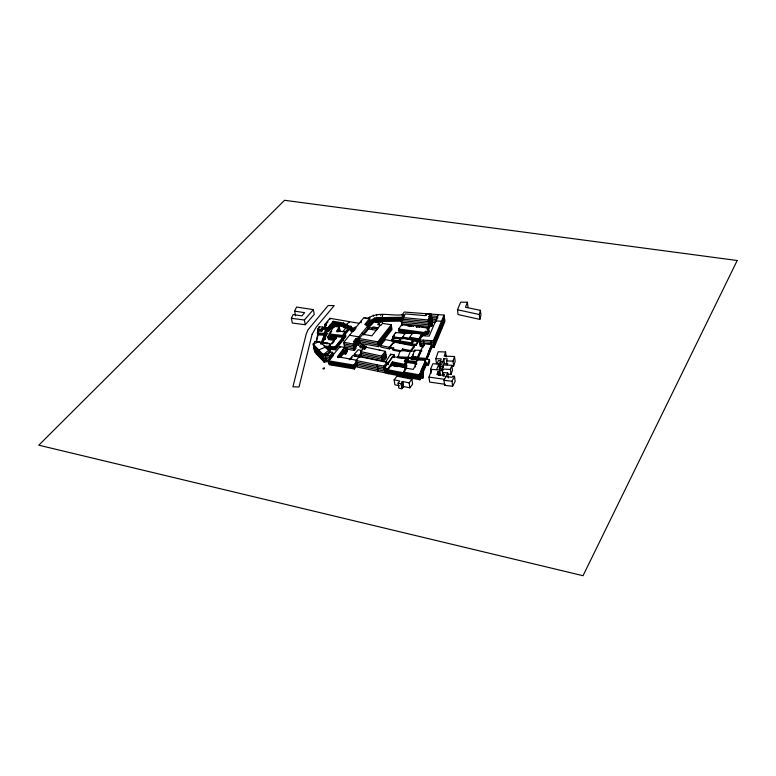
<?xml version="1.0" encoding="UTF-8"?>
<svg xmlns="http://www.w3.org/2000/svg" width="776" height="776" viewBox="0 0 776 776"><rect width="100%" height="100%" fill="white"/><g stroke="black" fill="none" stroke-linecap="round" stroke-linejoin="round"><path stroke-width="1.16" d="M402.608 317.268L382.112 317.617L382.578 322.059L380.521 322.069L379.968 317.617L377.204 317.559L374.692 318.073L370.065 321.002M380.521 322.069L379.968 317.617M382.578 322.059L381.986 318.228L382.733 314.649M316.094 341.634L317.685 334.815L325.076 335.3L325.61 338.171L325.222 339.228L324.271 339.248L322.515 343.623M316.54 341.459L317.869 335.775L317.326 332.904L318.538 330.925M479.83 319.382L480.945 315.182L480.422 310.342L465.503 307.257L467.404 302.242L460.672 302.174L457.5 309.75L458.073 314.571L479.83 319.382L479.306 314.522L480.422 310.342M314.649 346.785L314.057 348.841L323.699 359.113L325.813 358.337L330.217 359.337L332.467 356.533M422.58 373.508L426.17 365.253L428.449 365.234L428.177 363.255L429.37 359.463L397.807 357.726L400.164 350.704L415.005 351.159M429.506 360.452L428.313 364.245L426.034 364.274L422.435 372.519M428.449 365.234L429.642 361.441L429.37 359.463M451.486 366.02L453.64 366.107L455.143 361.47L454.532 356.514L444.192 356.145L445.589 351.994L438.217 351.741L435.831 358.687L436.481 363.634M415.878 363.711L407.652 362.537L407.371 360.568L408.127 358.25M410.543 351.024L407.982 357.261L408.273 359.23L407.516 361.548L415.742 362.731M453.64 366.107L453.019 361.141L454.532 356.514M447.063 364.865L446.559 360.908L447.238 358.842L443.824 358.716L442.815 361.713L443.455 366.67L440.981 366.582L440.293 368.629L439.652 363.663L440.341 361.626L442.815 361.713M441.117 364.642L440.603 360.675L441.214 358.881L435.831 358.687M447.442 374.226L451.021 374.41L452.466 370.278L451.855 365.312L443.513 364.904L442.019 369.017L442.795 373.625M451.021 374.41L450.39 369.425L451.855 365.312M325.222 339.228L325.076 335.3M444.658 385.342L444.008 380.337L445.938 376.602L452.165 377.301L452.767 376.118L454.513 376.311L455.134 381.317L452.641 386.244L444.658 385.342L445.181 384.314L429.661 382.093L428.983 377.107L431.815 369.434L439.798 369.929L440.448 374.905M423.24 375.671L422.648 377.262L420.573 377.146L419.826 378.804L385.1 372.082M406.779 363.614L406.061 358.687L392.578 356.553L384.469 368.134L385.255 373.062L419.962 379.803L420.708 378.135L422.784 378.261L423.386 376.661L422.687 371.694L420.534 371.636L425.49 360.316L417.051 359.938L415.034 363.071L415.596 367.019M422.784 378.261L422.095 373.285L422.687 371.694M422.823 372.693L422.231 374.284L420.155 374.158L419.409 375.826L384.634 369.124M422.969 373.683L422.367 375.283L420.291 375.157L419.544 376.816L384.789 370.103M423.104 374.682L422.513 376.273L420.427 376.147L419.69 377.815L384.945 371.093M324.688 336.357L323.747 336.377L320.663 344.01L322.457 342.74L325.144 342.555L329.664 343.632L329.034 345.31L329.839 345.388L336.154 337.744L327.947 336.697L328.471 339.568L334.33 340.325M439.652 375.574L439.129 371.588L439.798 369.929M321.283 343.884L323.922 337.337L324.863 337.317L325.26 336.26L324.329 336.328M321.904 343.749L326.909 333.311M436.568 369.735L438.828 364.119L432.824 363.76L430.525 369.357L431.068 373.334M439.129 371.588L438.11 371.52L436.869 374.595L443.503 375.283L443.979 374.333L442.892 374.226L443.144 376.214M426.509 359.23L431.815 346.154M427.072 359.162L431.951 347.134L431.078 340.606M431.689 345.175L425.946 359.307L431.563 344.204L423.88 343.749L417.74 357.93M397.807 357.726L398.641 355.709M444.687 319.916L433.939 345.63L431.737 345.504M431.951 347.134L434.153 347.26L444.89 321.526L444.076 315.075L404.306 312.03L402.24 314.697L402.472 316.307M444.279 316.695L433.503 342.361L419.544 341.556M444.483 318.305L433.716 344.001L419.767 343.196M434.153 347.26L433.289 340.732L444.076 315.075M415.655 358.813L415.325 359.589L411.406 359.511L411.222 358.464M438.265 314.775L429.157 336.124L421.164 335.678L419.312 339.927L420.223 346.445L423.211 346.62M422.784 347.561L424.006 344.728M418.012 359.899L417.595 356.95L420.456 350.345L414.646 350.17L411.978 357.552L413.375 354.351M418.351 357.814L420.252 353.41M421.562 350.393L421.106 351.46L420.97 350.48M421.125 371.597L425.626 361.306L424.511 361.257M421.261 372.596L425.762 362.295M421.853 372.558L425.898 363.284L428.177 363.255M419.962 379.803L419.263 374.827L420.01 373.169L422.095 373.285M291.388 318.315L293.115 314.571L301.951 315.861L304.629 312.66L294.676 311.157L296.548 307.053L313.378 309.643L314.261 314.358L305.278 324.737L292.339 323.039L291.388 318.315L304.367 320.003L313.378 309.643M445.938 376.602L447.723 372.975L443.717 372.567L442.892 374.226M452.641 386.244L452.01 381.239L454.513 376.311M404.286 377.02L403.549 372.073L405.605 368.037L413.288 369.395L416.547 363.207L415.034 363.071M404.248 371.985L406.44 367.678L391.017 365.234M430.942 320.895L431.902 319.111L436.956 319.586M401.871 325.406L400.93 318.985L428.352 321.594L429.429 319.673L429.002 316.424L429.603 315.318L431.097 315.454L432.368 325.144L431.766 326.221L430.273 326.124L429.206 328.054L422.076 327.365M429.206 328.054L428.177 319.974L429.215 318.053L430.699 318.141L431.31 317.074M430.302 316.045L431.262 314.261L426.228 313.824L425.219 315.657L405.46 313.902L403.025 317.597L403.588 319.237L403.025 317.597M428.352 321.594L429.409 319.663L430.913 319.77L431.524 318.694M431.951 321.924L431.34 323L429.846 322.903L428.779 324.834L401.405 322.205M432.154 323.534L431.553 324.61L430.059 324.514L428.992 326.444L401.638 323.805M431.737 320.313L431.126 321.38L429.632 321.283L428.565 323.214L401.173 320.595M431.766 326.221L430.486 316.521L431.097 315.454M328.811 337.744L328.296 338.617L335.329 339.519M327.947 336.697L328.461 335.824L343.011 337.366L345.281 333.719M405.295 363.663L406.498 361.645M406.061 358.687L404.257 361.713L406.071 361.674L406.799 366.611L405.8 368.115M405.004 361.694L406.207 359.676M412.095 333.67L399.165 331.895L398.738 328.995L401.609 324.717L412.871 326.133L413.336 325.513L416.799 325.804L416.596 327.297L416.46 326.337L427.896 327.773L427.013 329.228L428.701 329.441L429.089 332.351L427.78 334.398L425.83 334.223L425.025 335.445L421.494 334.96M324.931 335.339L326.735 332.361M326.56 331.4L324.155 335.377L323.796 333.457L326.211 329.49L321.904 329.121M326.386 330.44L323.97 334.417L317.5 333.855M318.111 331.003L321.749 331.303L321.39 329.393L322.816 327.065L319.178 326.764L317.753 329.082L318.47 332.914M322.991 328.025L321.574 330.353L317.937 330.043M321.749 331.303L323.165 328.985L322.816 327.065M416.023 345.398L415.887 344.428L417.701 341.488L417.837 342.459L416.023 345.398L399.504 342.866L399.223 340.926L401.221 338.094L413.007 339.917L413.288 341.867L411.396 344.719L411.115 342.769L413.007 339.917M422.134 334.65L418.933 339.82L402.676 337.104L402.957 339.044M422.27 335.62L419.069 340.8L409.854 339.578L409.573 337.638L412.735 332.613L421.998 333.68L422.406 336.59M412.298 340.858L419.205 341.77L420.272 340.043M345.621 335.639L335.348 348.822L325.804 348.084M327.181 349.142L335.523 349.792L345.786 336.6L344.951 331.798L336.706 330.886L339.248 326.9L333.981 326.483L329.082 333.99L329.441 335.921M419.205 341.77L418.798 338.85L421.998 333.68M345.116 332.759L342.846 336.406L329.267 334.96M345.456 334.679L335.174 347.861L324.436 347.027M343.525 340.257L342.672 335.445L344.951 331.798M410.067 339.238L410.029 338.113L409.718 338.608M338.481 331.769L339.752 329.771M388.097 369.832L392.54 362.848L404.441 365.302L406.217 362.664M336.871 331.847L339.413 327.86M337.676 331.808L339.587 328.82M402.676 337.104L405.479 332.72L412.871 333.583L412.735 332.613M388.708 373.78L387.942 368.852L392.384 361.858L404.296 364.313L406.071 361.674M385.526 362.179L390.648 354.215L393.995 354.661L394.441 357.6M427.78 334.398L427.392 331.488L428.701 329.441M428.837 330.411L427.518 332.458L425.568 332.283L424.763 333.505L398.874 329.965M428.963 331.381L427.654 333.428L425.694 333.253L424.889 334.475L399.019 330.925M400.717 338.763L392.85 337.783L394.548 335.164M416.46 326.337L416.799 325.804M392.85 337.783L392.704 336.823L395.537 332.448L405.605 333.699L405.479 332.72M329.878 334.019L331.701 331.197M425.025 335.445L424.627 332.535L425.432 331.313L427.392 331.488M404.296 364.313L404.878 368.27L406.653 365.622M400.93 318.985L403.685 314.833L402.24 314.697M393.995 354.661L388.019 363.672L388.175 364.662M392.821 357.649L394.14 355.65M399.853 340.034L399.368 341.896L411.261 343.749L413.152 340.887M406.362 363.653L404.587 366.291L392.685 363.828L391.172 366.224L390.861 364.245M406.508 364.642L404.733 367.281L392.84 364.817M359.918 346.067L360.811 344.728L363.11 345.019L363.381 346.63L362.489 347.968L360.19 347.677L359.918 346.067L362.217 346.358L363.11 345.019M409.796 337.288L418.798 338.85M347.027 349.666L345.32 352.129L342.982 351.819L338.472 357.736M347.202 350.626L345.495 353.09L343.157 352.789L339.936 357.018M340.751 357.144L343.332 353.759L345.66 354.06L347.367 351.596L346.688 347.726L339.946 346.6L328.413 360.811L329.14 364.701L354.438 368.988L357.251 365.244M345.66 354.06L344.98 350.18L346.688 347.726M346.862 348.696L345.145 351.159L342.817 350.849M400.261 351.586L392.899 350.199L393.587 348.026L389.969 347.27L390.115 348.24L392.831 348.812M399.504 342.866L400.135 341.974L391.802 340.703L391.657 339.733L393.044 337.851L401.357 339.063L401.221 338.094M391.802 340.703L393.19 338.821L393.044 337.851M357.62 362.353L354.099 367.038L328.772 362.761M357.076 364.264L354.263 368.018L328.956 363.731M354.438 368.988L353.759 365.079L356.582 361.335M356.747 362.314L353.924 366.059L328.597 361.781M411.901 379.192L409.117 382.849L402.802 381.569L401.91 381.996L402.686 387.641L403.549 386.545L409.854 387.835L412.619 384.168L411.901 379.192L396.943 376.195L394.111 379.862L394.877 384.828L399.388 385.75M394.111 379.862L399.766 381.006L398.088 383.179L398.854 388.155L401.822 388.766L402.686 387.641M343.322 350.189L337.657 357.61L337.482 356.64L344.563 347.367L344.738 348.337M401.91 381.996L401.076 383.79L401.822 388.766M355.165 347.357L357.164 344.864L358.502 345.097L359.909 343.341L378.659 346.678L391.948 329.635L391.22 324.814L382.568 323.35L381.026 325.28L380.347 325.163L377.699 324.678L379.115 322.962L373.44 321.749L357.688 340.266L356.349 340.024L354.341 342.517M391.463 326.424L378.135 343.448L359.366 340.121L357.959 341.876L356.62 341.644L355.282 343.302M391.705 328.035L378.397 345.058L359.637 341.731L358.231 343.496L356.892 343.254L354.894 345.747M378.659 346.678L377.883 341.818L391.22 324.814M355.718 346.843L354.108 348.86L344.612 347.144L343.758 342.303L363.973 317.51L369.648 318.441L364.788 324.436L368.61 325.095L362.285 332.594L362.557 334.214L371.869 335.843L380.347 325.163M369.134 328.306L363.537 334.97M346.077 348.967L354.389 350.471L356 348.463L354.894 341.993L353.39 341.731L356.068 338.414L357.416 338.646L362.285 332.594M350.781 359.104L352.149 357.387M355.447 345.233L353.837 347.241L344.331 345.533M349.239 359.851L352.673 355.563L360.19 357.018M385.594 367.892L384.333 369.463L356.611 363.76M332.923 353.982L329.916 357.717L325.513 356.717L323.398 357.493L313.746 347.231M368.348 325.813L370.424 323.233M355.175 343.613L353.555 345.621L344.04 343.923M368.61 327.404L372.946 323.282L372.325 319.45M383.81 366.175L386.962 362.246L359.288 356.63L356.048 360.491L357.164 367.019L384.847 372.752L383.81 366.175L356.048 360.491M389.969 347.27L394.218 342.051L414.141 346.067L410.494 350.519L402.618 349.006L401.163 350.81L392.753 349.229M330.275 359.666L329.616 356.087L332.632 352.352L330.324 351.906M365.748 325.183L369.91 320.042M366.699 325.93L370.162 321.642M354.389 350.471L353.274 344.001L354.894 341.993M330.091 350.296L330.392 351.926L327.423 355.592L327.123 353.963L330.091 350.296L328.869 350.063L319.634 341.527L313.135 344.001L314.668 352.052L324.31 362.353L326.424 361.577L329.713 362.324M342.788 331.73L346.406 327.385L351.353 328.238L350.48 329.305L354.797 330.052L354.477 328.132L355.427 326.968L355.748 328.888M355.592 327.928L354.642 329.092L350.315 328.345L351.024 326.327L346.077 325.464L346.406 327.385M389.562 348.919L389.31 347.299L394.121 341.411L385.4 339.616L380.56 345.485L380.812 347.095L389.562 348.919L390.929 347.241M344.554 332.788L348.676 327.773M344.719 333.748L348.841 328.733L351.518 329.199M352.964 331.595L350.81 331.216L350.151 327.385L351.024 326.327M344.893 334.708L349.006 329.684L348.346 325.862M325.493 327.103L324.969 324.242L326.386 324.494L324.222 327.045L324.581 328.956L328.18 329.587L333.564 323.185L343.943 324.979L343.428 325.61L346.348 326.114M343.943 324.979L343.593 326.56L346.513 327.065M346.678 328.015L343.768 327.511L344.282 326.89L333.903 325.086L328.529 331.498L326.725 331.177M343.768 327.511L343.099 323.699L343.613 323.068L333.224 321.283L327.831 327.676L328.529 331.498M332.118 343.807L334.223 341.256M346.077 325.464L349.258 321.623L349.423 322.574M335.523 349.792L334.999 346.891L343.011 337.366M324.969 324.242L329.984 318.315L359.22 323.33M328.005 321.807L325.144 325.202L326.56 325.445M363.284 348.482L360.578 351.576L361.403 356.465L382.19 360.947L386.176 356.242M383.111 361.791L386.429 357.862L385.41 351.344L365.797 347.182M385.662 352.973L381.666 357.678L360.85 353.206M385.924 354.603L381.928 359.317L361.131 354.836M382.19 360.947L381.404 356.038L385.41 351.344M364.798 349.093L364.633 348.114L366.204 346.319L364.477 345.96L362.916 347.745L363.071 348.725L364.798 349.093L366.359 347.299L366.204 346.319M361.81 350.5L358.279 349.743L354.244 354.331L354.525 355.951L359.24 356.979L358.968 355.36L360.976 353.051M359.24 356.979L361.247 354.671M328.869 350.063L324.911 353.468L322.787 354.244L313.135 344.001M367.591 318.713C377.563 310.701 392.025 316.579 403.549 314.59M370.22 321.962L374.837 319.033L377.359 318.519L382.131 319.188L382.267 318.567L402.744 318.228M370.375 322.913L374.992 319.984L377.505 319.479L382.287 320.149L382.413 319.528L401.687 319.208M370.53 323.873L375.147 320.944L377.66 320.43L382.432 321.099L382.558 320.488L401.822 320.168M325.629 347.066L318.703 349.908L319.004 351.528M380.56 321.448L375.293 321.894L374.692 318.073M325.61 338.171L324.678 338.249L327.084 334.272L326.211 329.49M382.714 321.439L401.968 321.128M379.92 318.238L381.986 318.228M440.603 360.675L438.324 360.597L437.305 363.585L439.652 363.663M446.559 360.908L453.019 361.141M447.868 363.789L444.454 363.663L443.824 358.716M411.833 356.562L417.595 356.95M425.811 358.318L397.661 356.747M442.019 369.017L450.39 369.425M443.106 369.822L441.02 369.725L440.739 370.482L442.834 370.589M405.974 359.113L408.273 359.23M404.975 360.035L407.264 360.151M435.646 320.905L441.495 321.215L442.31 327.695M419.312 339.927L433.289 340.732M424.055 345.058L420 344.816M430.525 369.357L431.815 369.434M429.002 316.424L430.486 316.521M324.252 346.057L334.999 346.891M414.685 359.705L411.367 359.443L411.086 357.484M317.753 329.082L321.39 329.393M317.326 332.904L323.796 333.457M415.179 364.06L416.693 364.196L416.547 363.207M431.475 315.88L437.548 316.453L437.761 318.063L431.689 317.5M403.355 317.626L428.177 319.974M432.116 320.721L436.151 321.099M435.355 322.612L432.319 322.321L431.262 314.261M407.817 325.988L411.377 326.327M416.14 326.793L419.7 327.132M329.082 333.99L342.672 335.445M444.008 380.337L452.01 381.239M392.704 336.823L410.165 339.083M344.98 350.18L342.643 349.879L343.332 353.759M320.013 342.245L314.629 341.508L313.446 345.621L323.097 355.864L325.212 355.098L329.616 356.087M398.738 328.995L424.627 332.535M407.371 360.568L416.78 361.917M428.983 377.107L444.541 379.309M364.846 318.315L366.679 318.577M411.261 343.749L415.887 344.428M391.657 339.733L399.989 341.003M399.223 340.926L411.115 342.769M357.28 360.394L337.482 356.64M328.413 360.811L353.759 365.079M368.328 327.375L377.359 328.927M343.099 323.699L346.988 324.368L347.153 325.319L343.264 324.649M376.573 330.353L368.59 328.975L368.066 325.765M344.117 325.93L333.728 324.135L328.355 330.547L324.756 329.916M346.241 326.424L351.188 327.278M350.151 327.385L354.477 328.132M349.006 329.684L350.791 329.994M350.645 330.256L353.885 330.828M324.222 327.045L327.831 327.676M324.397 328.005L328.005 328.636L333.389 322.234L343.778 324.029L343.613 323.068M403.549 372.073L419.263 374.827M349.51 335.251L358.822 336.891L359.909 343.341M359.094 338.511L377.883 341.818M343.758 342.303L353.274 344.001M378.213 327.85L372.984 326.9L372.15 328.035L372.412 329.635M408.38 351.062L402.763 349.976L402.618 349.006M398.088 383.179L401.076 383.79M384.595 371.103L356.892 365.389M356.329 362.13L384.071 367.814L387.224 363.895L386.962 362.246M384.469 368.134L387.942 368.852M380.56 345.485L389.31 347.299M394.072 366.02L397.312 366.699M379.173 350.083L381.229 350.519M362.916 347.745L364.633 348.114M379.474 324.591L379.115 322.962M360.578 351.576L381.404 356.038M354.244 354.331L358.968 355.36M457.5 309.75L479.306 314.522M327.123 353.963L324.911 353.468L326.424 361.577M329.412 360.714L326.124 359.957L324.009 360.733L314.367 350.451M294.676 311.157L295.598 315.861M304.367 320.003L305.278 324.737M319.246 355.65L319.547 357.261M316.181 348.531L317.403 354.971M322.457 342.74L322.632 343.7M319.178 326.764L319.363 327.724M322.787 354.244L324.31 362.353M327.026 342.885L327.2 343.846M326.211 342.808L326.386 343.768M325.144 342.555L325.319 343.516M323.747 336.377L324.271 339.248M324.135 342.73L324.31 343.7M332.632 352.352L333.282 355.922M328.461 335.824L328.122 337.657L336.328 338.705L336.154 337.744M329.664 343.632L330.013 345.553M331.653 361.383L332.361 365.273M329.984 318.315L330.159 319.266M330.246 324.814L330.935 328.636M333.224 321.283L333.903 325.086M333.981 326.483L334.146 327.443M339.946 346.6L340.121 347.57M339.248 326.9L340.092 331.682M357.416 338.646L358.502 345.097M356.068 338.414L357.164 344.864M362.217 346.358L362.489 347.968M361.015 321.148L361.276 322.748M364.477 345.96L364.642 346.93M368.61 325.095L368.872 326.696M369.589 317.142L369.745 318.102M377.175 364.827L378.232 371.394M369.648 318.441L370.676 324.834M373.401 315.211L373.557 316.171M377.204 317.559L377.805 321.39M376.515 314.833L376.661 315.793M380.609 314.687L380.754 315.638M387.67 363.692L387.825 364.681M392.578 356.553L392.734 357.542M392.384 361.858L392.995 365.797M390.648 354.215L390.803 355.195M393.587 348.026L393.742 348.996M395.537 332.448L395.682 333.418M402.802 381.569L403.549 386.545M402.404 382.093L403.151 387.069M401.619 383.567L402.065 386.545M394.218 342.051L394.363 343.021M401.609 324.717L401.755 325.678M409.117 382.849L409.854 387.835M406.44 367.678L406.585 368.668M405.605 368.037L405.751 369.027M404.577 363.934L405.159 367.882M403.685 314.833L403.908 316.443M410.494 350.519L410.63 351.499L414.277 347.047L414.141 346.067M417.051 359.938L417.187 360.927M414.646 350.17L414.782 351.15M415.373 356.844L415.8 359.792M413.336 325.513L413.472 326.473M420.01 373.169L420.708 378.135M420.175 339.975L421.077 346.494M421.426 349.413L421.698 351.373M420.456 350.345L420.728 352.314M423.386 340.16L424.142 345.708M425.49 360.316L426.17 365.253M428.808 350.946L429.206 353.895M425.432 331.313L425.83 334.223M429.409 319.663L430.273 326.124M426.228 313.824L426.441 315.434M427.896 327.773L428.158 329.703M438.828 364.119L439.478 369.085M438.11 371.52L438.634 375.506M442.155 368.649L442.669 372.625M440.341 361.626L440.981 366.582M443.241 365.671L443.494 367.659M443.979 374.333L444.231 376.331M445.589 351.994L446.219 356.931M447.723 372.975L448.353 377.97M467.404 302.242L467.947 307.063M312.117 334.233L299.012 386.981L292.911 386.826L306.287 333.796L308.004 329.81L328.141 305.521L334.243 305.589L316.201 327.103L312.117 334.233M737.2 260.503L583.028 575.714L38.8 445.191L284.53 200.286L737.2 260.503M324.3 368.066L323 368.251L323.029 368.949L324.329 368.765L324.3 368.066"/></g></svg>
